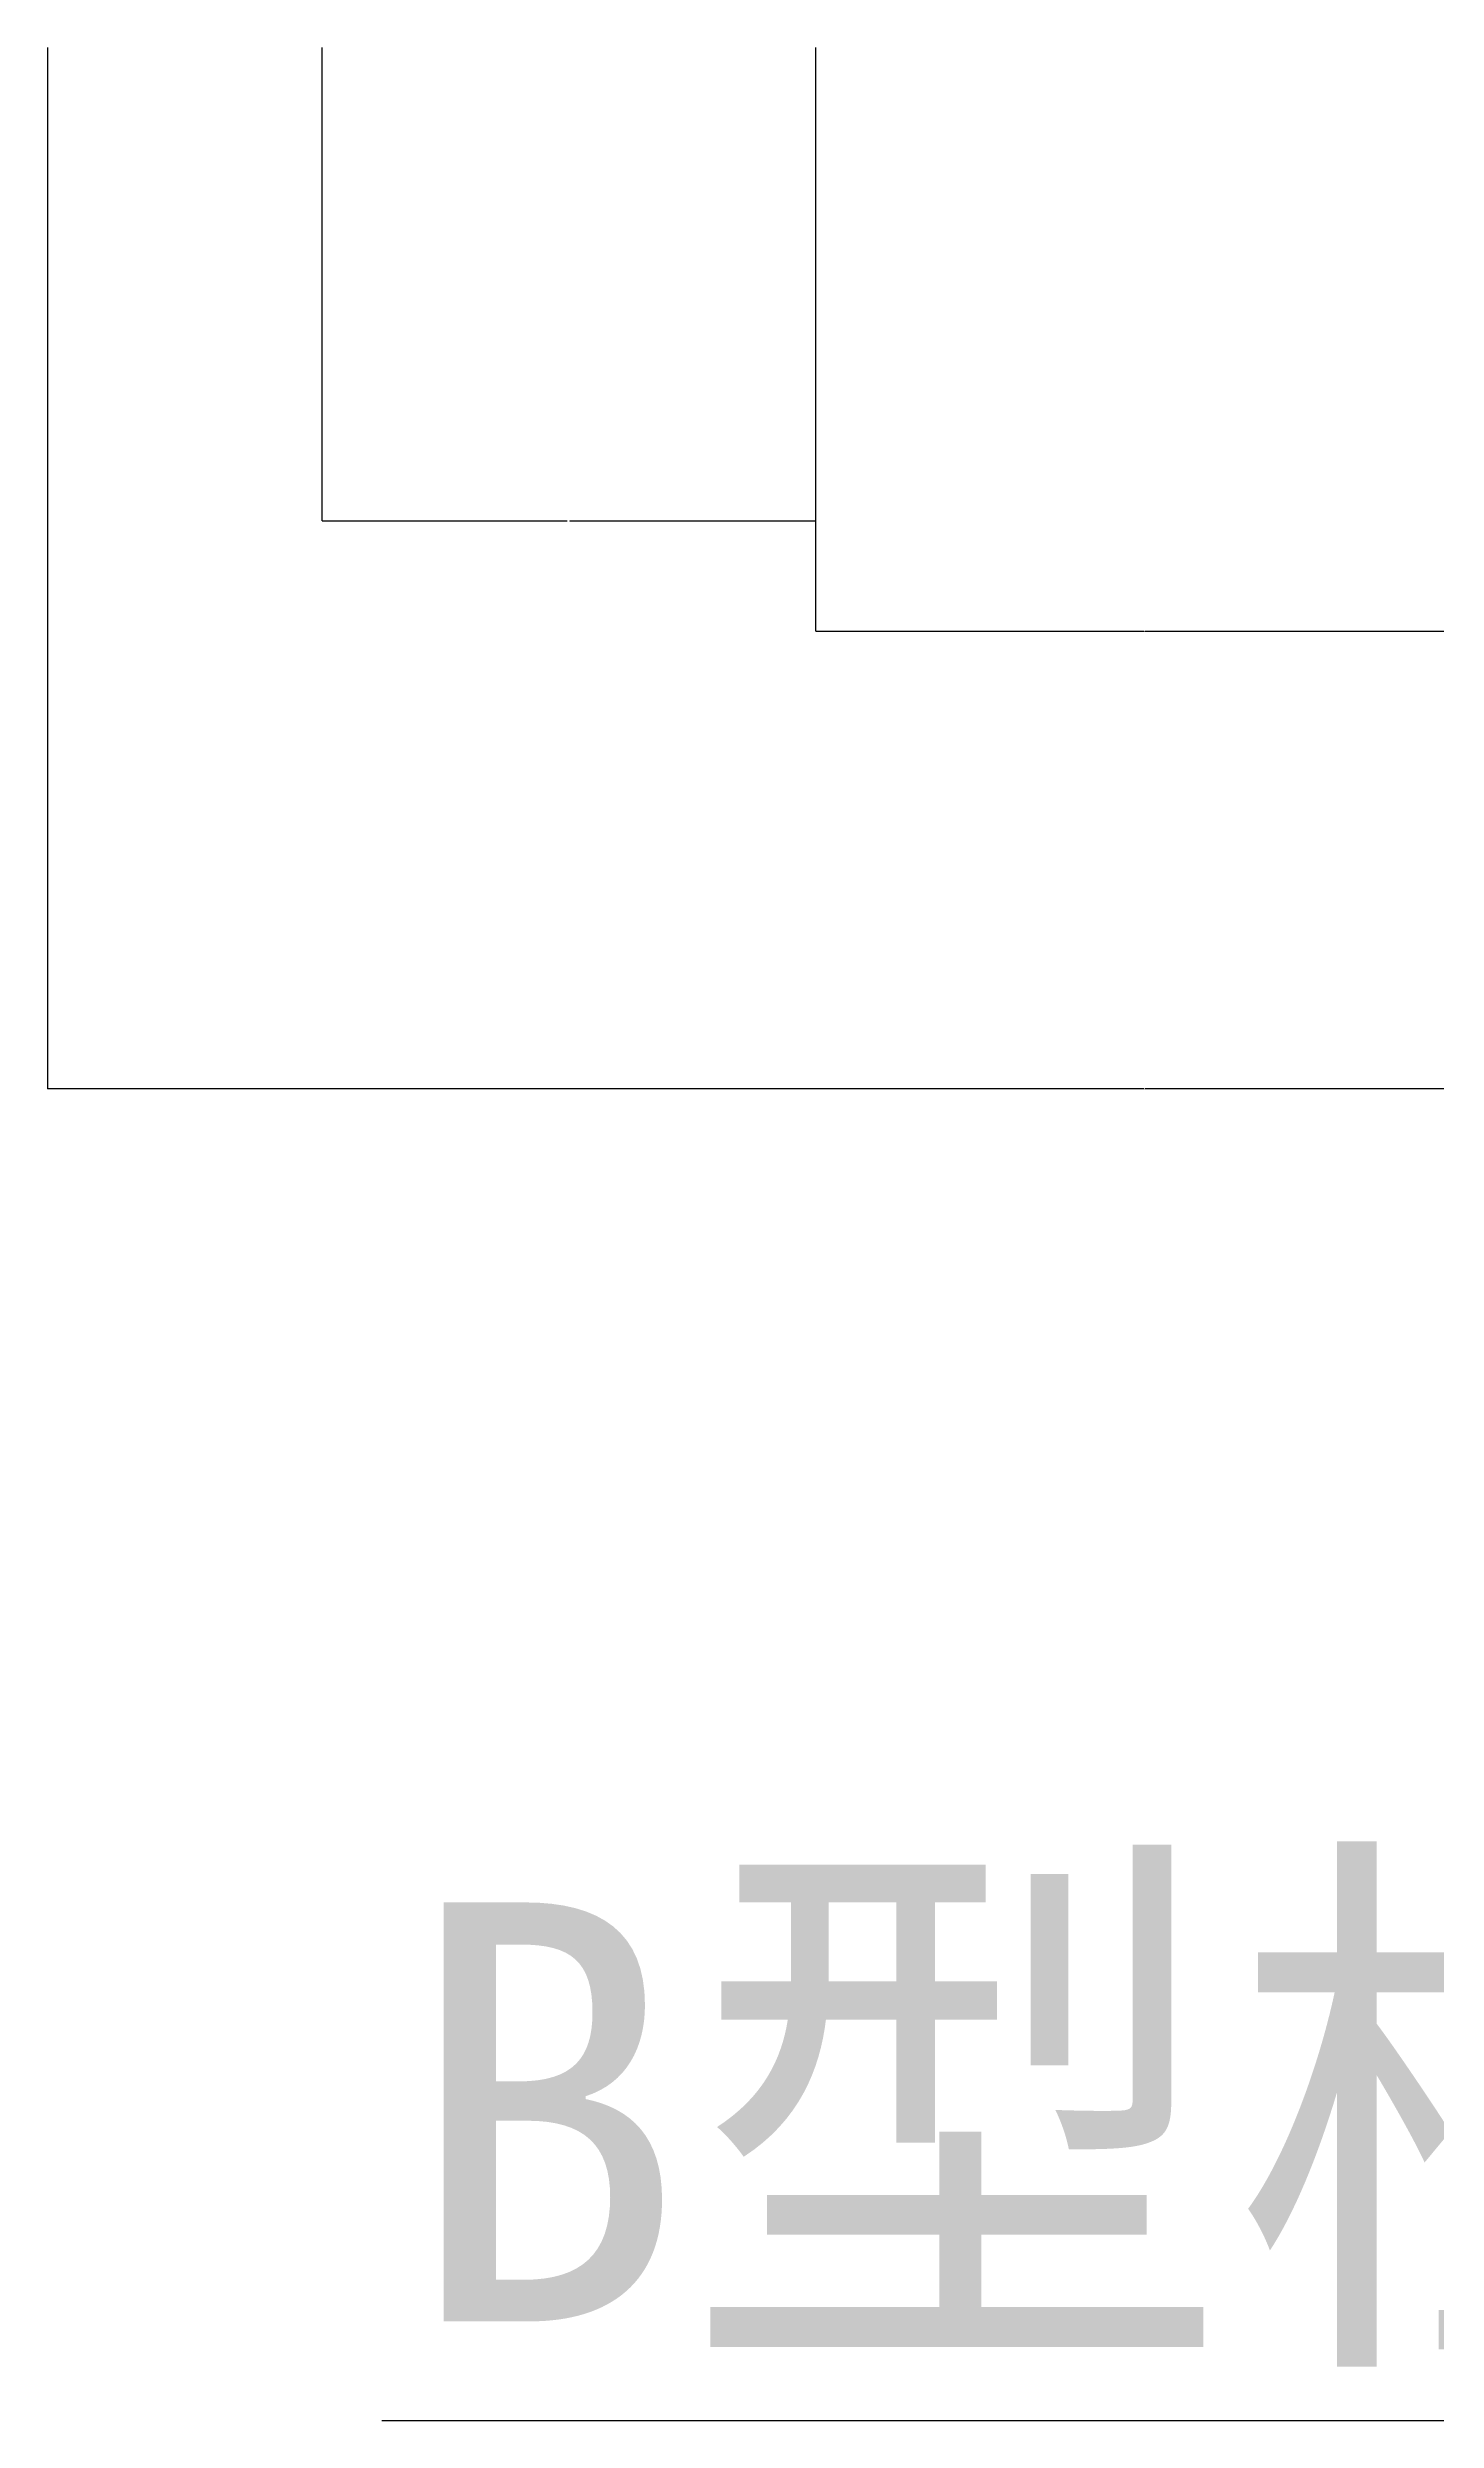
# Model space of a CAD drawing. Header units: metres. Extents: x 4568 to 182545, y -86951 to 35529.
# Drawn here: x 61158 to 62982, y -12934 to -9819 of the extents above; entities that cross this region are included whole.
import ezdxf

# ---------------------------------------------------------------- set-up
doc = ezdxf.new("R2010")
doc.units = ezdxf.units.M
doc.layers.add('DIM', color=1, linetype='Continuous')
doc.layers.add('TEXT', color=7, linetype='Continuous')
doc.dimstyles.get("Standard").update_dxf_attribs({"dimtxt": 2.5, "dimasz": 2.5, "dimexe": 1.25, "dimexo": 0.625, "dimtad": 1, "dimcen": 2.5, "dimazin": 3, "dimtfac": 1, "dimtmove": 0, "dimatfit": 3})

# ---------------------------------------------------------------- blocks, each defined once
blk = doc.blocks.new('_CLOSEDFILLED')
at = {"color": 0, "linetype": 'BYBLOCK'}
blk.add_solid([(-1, 0), (0, 0), (-1, 0)], dxfattribs=at)
blk = doc.blocks.new('*D99')
for p, q in [((62166.58, -9818.86), (62166.58, -10585.21)), ((63030.58, -9818.86), (63030.58, -10585.21)), ((62166.83, -10585.21), (62598.08, -10585.21)), ((62599.08, -10585.21), (63030.33, -10585.21))]:
    blk.add_line(p, q)
at = {"layer": 'Defpoints'}
for p in [(62166.58, -9818.86), (63030.58, -9818.86), (62166.58, -10585.21)]:
    blk.add_point(p, dxfattribs=at)
at = {"layer": 'DIM', "xscale": 0.25, "yscale": 0.25, "rotation": 180}
blk.add_blockref('_CLOSEDFILLED', (62166.58, -10585.21), dxfattribs=at)
at = {"layer": 'DIM', "xscale": 0.25, "yscale": 0.25}
blk.add_blockref('_CLOSEDFILLED', (63030.58, -10585.21), dxfattribs=at)
at = {"layer": 'DIM', "insert": (62598.58, -10585.21), "char_height": 1, "attachment_point": 5}
blk.add_mtext('h', dxfattribs=at)
blk = doc.blocks.new('*D100')
for p, q in [((61158.58, -9818.86), (61158.58, -11185.91)), ((64038.58, -9818.86), (64038.58, -11185.91)), ((62598.08, -11185.91), (61158.33, -11185.91)), ((64038.83, -11185.91), (62599.08, -11185.91))]:
    blk.add_line(p, q)
at = {"layer": 'Defpoints'}
for p in [(61158.58, -9818.86), (64038.58, -9818.86), (64038.58, -11185.91)]:
    blk.add_point(p, dxfattribs=at)
at = {"layer": 'DIM', "xscale": 0.25, "yscale": 0.25}
blk.add_blockref('_CLOSEDFILLED', (61158.58, -11185.91), dxfattribs=at)
at = {"layer": 'DIM', "xscale": 0.25, "yscale": 0.25, "rotation": 180}
blk.add_blockref('_CLOSEDFILLED', (64038.58, -11185.91), dxfattribs=at)
at = {"layer": 'DIM', "insert": (62598.58, -11185.91), "char_height": 1, "attachment_point": 5}
blk.add_mtext('B', dxfattribs=at)
blk = doc.blocks.new('*D105')
for p, q in [((61518.58, -9818.86), (61518.58, -10440.38)), ((62166.58, -9818.86), (62166.58, -10440.38)), ((61518.83, -10440.38), (61840.58, -10440.38)), ((61844.58, -10440.38), (62166.33, -10440.38))]:
    blk.add_line(p, q)
at = {"layer": 'Defpoints'}
for p in [(61518.58, -9818.86), (62166.58, -9818.86), (61518.58, -10440.38)]:
    blk.add_point(p, dxfattribs=at)
at = {"layer": 'DIM', "xscale": 0.25, "yscale": 0.25, "rotation": 180}
blk.add_blockref('_CLOSEDFILLED', (61518.58, -10440.38), dxfattribs=at)
at = {"layer": 'DIM', "xscale": 0.25, "yscale": 0.25}
blk.add_blockref('_CLOSEDFILLED', (62166.58, -10440.38), dxfattribs=at)
at = {"layer": 'DIM', "insert": (61842.58, -10440.38), "char_height": 1, "attachment_point": 5}
blk.add_mtext('60xn', dxfattribs=at)

msp = doc.modelspace()

# ---------------------------------------------------------------- linework, layer by layer
at = {"layer": 'TEXT'}
msp.add_lwpolyline([(61597.32, -12934.02), (63732.91, -12934.02)], dxfattribs=at)

# ---------------------------------------------------------------- texts
msp.add_text('B型柱基础', height=550, dxfattribs=at).set_placement((61620.82, -12803.86))

# ---------------------------------------------------------------- dimensions: what is measured, and where the dimension line sits
at = {"layer": 'DIM'}
for base, p1, p2, text, picture, middle in [((64038.58, -11185.91), (64038.58, -9818.86), (61158.58, -9818.86), 'B', '*D100', (62598.58, -11185.91)), ((61518.58, -10440.38), (61518.58, -9818.86), (62166.58, -9818.86), '60xn', '*D105', (61842.58, -10440.38)), ((62166.58, -10585.21), (62166.58, -9818.86), (63030.58, -9818.86), 'h', '*D99', (62598.58, -10585.21))]:
    dim = msp.add_linear_dim(base=base, p1=p1, p2=p2, text=text, dimstyle='Standard', dxfattribs=at)
    dim.commit()
    dim.dimension.update_dxf_attribs({"geometry": picture, "text_midpoint": middle})

doc.saveas('drawing.dxf')
